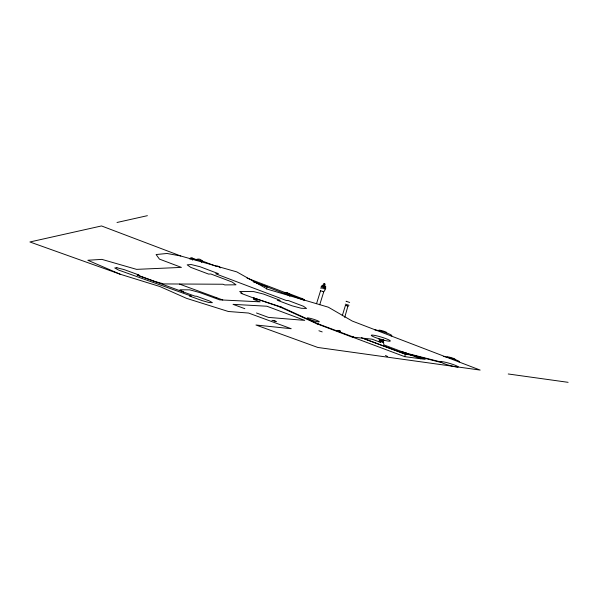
<?xml version="1.0" encoding="UTF-8"?>
<svg xmlns="http://www.w3.org/2000/svg" width="598" height="598" viewBox="0 0 598 598"><rect width="100%" height="100%" fill="white"/><g stroke="black" fill="none" stroke-linecap="round" stroke-linejoin="round"><path stroke-width="0.9" d="M380.649 342.056L381.09 342.138M320.61 288.116L322.442 288.094L325.439 289.417L323.787 291.66L319.728 304.763M320.969 286.95L322.8 286.928L325.798 288.258L324.774 288.266M321.56 285.822L323.212 285.792L325.903 286.988L324.983 287.003M320.565 290.792L323.787 291.66L323.107 291.667M321.642 286.681L323.017 286.666L325.267 287.66M322.741 285.433L324.908 286.016M323.07 284.356L325.245 284.94L324.781 284.954M379.865 340.576L381.524 341.204L380.963 339.671L380.201 342.22L372.068 339.178L352.484 337.093L404.697 356.647L405.885 352.588M379.379 341.398L378.534 341.264M380.036 341.697L380.59 341.989M381.524 341.204L382.025 339.529M344.71 317.403L347.954 306.026L345.442 305.384L342.28 315.737M316.544 303.679L320.61 290.568M289.761 296.361L290.202 294.956A38.309 15.324 -70.2 0 0 284.289 292.646M266.379 289.013L267.052 286.898L253.163 281.598L288.139 294.926L290.202 294.956L304.434 300.383M201.586 262.373L202.072 260.907L216.842 266.536M192.638 260.175L193.124 258.717L202.072 260.907L200.323 261.049M348.993 305.264L345.285 304.158M348.133 306.183L347.737 306.206M117.006 222.478L147.392 215.676M189.887 259.009L193.124 258.717L196.279 259.921M349.658 302.461L346.078 301.243L346.638 301.624M137.435 275.102L155.032 281.501L163.785 283.93L223.002 284.244L224.818 284.925L236.016 284.812L232.039 281.987L210.84 273.996L208.597 274.086L190.755 267.373L187.167 264.839L191.188 264.54L200.136 266.76L218.412 273.675L215.676 273.794L286.375 300.525L288.43 300.585L303.53 306.288L306.542 308.501L301.22 308.254L292.078 305.817L277.3 300.256L280.215 300.346L263.449 294.029L253.702 291.6L239.686 291.48L242.085 293.319L240.927 293.304L257.282 299.404L253.395 299.299L260.145 301.833L219.675 299.86L213.636 297.647L216.693 297.729M279.819 306.886L281.165 306.983L318.308 323.929L353.889 337.22L350.877 336.637L316.925 323.81L279.819 306.886L253.574 297.909L281.165 306.983M316.925 323.81L318.308 323.929M350.877 336.637L352.364 336.786M381.434 339.365L383.251 339.552M404.697 356.647L425.193 359.346L417.725 356.55L409.062 354.367M412.485 355.16L405.399 354.248L361.327 337.683M508.233 373.982L568.1 382.324M180.775 255.996L167.029 253.47L156.108 254.539L159.427 259.098L181.396 267.396L136.568 269.362L101.884 259.382L87.794 260.25L120.28 274.265L159.801 286.494L186.479 298.327L228.354 311.491L248.566 313.046L291.211 328.721L255.981 325.013L317.83 347.46L480.149 370.072L352.252 321.051L328.339 307.2L267.538 289.223L236.778 271.881L180.775 255.996L101.511 225.947L29.9 241.973L120.28 274.265M440.719 361.947L405.115 352.887L383.961 344.919L382.817 339.866M441.63 362.605L408.539 354.173L420.79 358.785M318.906 330.746L322.195 331.912M179.572 284.117L222.777 299.964M213.703 297.654L199.911 292.601L189.775 289.843L179.886 289.798L183.631 292.048M244.829 308.688L233.041 304.345L266.902 306.228L304.733 320.371L268.42 317.389L256.482 312.986M364.324 338.812L406.162 354.345M401.878 351.504L408.12 353.837M380.978 340.075L383.497 341.017M380.313 341.084L383.789 342.4M380.036 341.054L383.43 342.333M287.085 292.871L302.042 298.574M247.034 278.077L287.003 293.319M273.727 320.468L276.283 321.537L271.918 320.326M385.463 355.489L387.609 356.535M345.838 305.645L345.442 305.384M378.848 338.685L380.201 342.22M286.285 293.304A7.326 2.93 -69.3 0 1 288.139 294.926M189.521 258.695A15.72 4.664 -69.4 0 1 193.124 258.717M196.353 259.472A44.461 13.537 -70 0 1 202.072 260.907M216.857 265.961A44.08 14.292 -70 0 1 220.318 267.859M301.123 298.357A38.033 15.832 -70.2 0 1 304.539 299.979M374.744 329.849A9.897 1.203 16.7 0 1 387.033 333.131A9.897 1.203 16.7 0 1 391.152 335.927M445.375 356.812A9.112 1.039 16.3 0 1 455.781 359.787A9.112 1.039 16.3 0 1 459.017 361.94M443.32 356.498A9.112 1.039 16.3 0 1 444.785 356.707M378.818 330.343A4.193 0.516 16.7 0 1 383.796 331.21A4.193 0.516 16.7 0 1 386.009 332.712M447.857 357.425A4.089 0.471 16.2 0 1 448.388 356.954A4.089 0.471 16.2 0 1 453.441 358.359A4.089 0.471 16.2 0 1 454.637 359.316M323.944 283.601L324.841 283.908L323.944 283.601M337.84 330.373L340.494 331.217L337.84 330.373M457.993 366.903L457.567 367.037A9.12 0.987 16.3 0 1 453.217 366.372L451.079 365.849A9.12 0.987 16.3 0 1 442.804 363.143L440.502 361.738A9.12 0.987 16.3 0 1 449.674 363.405A9.12 0.987 16.3 0 1 457.993 366.903M116.909 267.769L114.726 267.949L118.539 270.042L191.39 296.107L189.633 296.062L202.333 300.674L209.113 302.543L212.402 302.678L209.427 300.936L196.495 296.227L195.03 296.189L137.092 275.117L139.028 275.02L124.212 269.631L116.909 267.769M384.514 340.344L377.323 338.221A9.904 1.144 16.8 0 1 373.212 335.164A9.904 1.144 16.8 0 1 388.274 339.619A9.904 1.144 16.8 0 1 384.514 340.344M309.607 319.414A6.376 0.725 17.3 0 0 319.25 321.844A6.376 0.725 17.3 0 0 310.728 318.45A6.376 0.725 17.3 0 0 309.607 319.414"/></g></svg>
